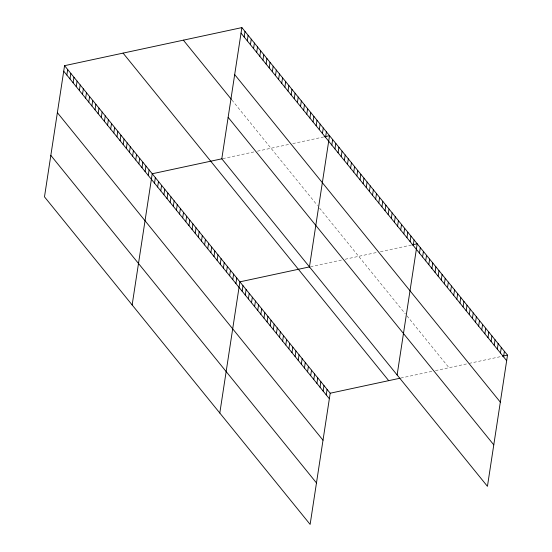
<?xml version="1.0" encoding="UTF-8"?>
<svg xmlns="http://www.w3.org/2000/svg" width="552" height="552" viewBox="0 0 552 552"><rect width="100%" height="100%" fill="white"/><g stroke="black" fill="none" stroke-linecap="round" stroke-linejoin="round"><path stroke-width="0.41" stroke-dasharray="2.76 2.07" d="M222.794 158.61L254.444 151.814M257.46 151.165L288.572 144.486M292.753 143.589L323.686 136.944M310.452 266.699L342.102 259.902M345.117 259.254L376.236 252.575M380.418 251.677L411.343 245.033M400.773 378.065L432.423 371.268M435.438 370.62L468.227 363.575M469.062 363.395L501.664 356.399M231.888 100.002L317.462 205.517M319.546 208.09L405.396 313.943M406.955 315.861L448.997 367.708"/><path stroke-width="0.83" d="M64.563 65.674L44.484 196.857L310.127 524.4L330.2 393.217L64.563 65.674L241.873 27.6L507.516 355.143L487.437 486.326L221.8 158.783L241.873 27.6M66.847 75.051L67.689 69.538M69.98 78.915L70.822 73.395M73.112 82.772L73.954 77.259M76.238 86.636L77.087 81.116M79.371 90.493L80.212 84.98M82.503 94.357L83.345 88.837M85.629 98.215L86.478 92.695M88.762 102.079L89.61 96.559M91.894 105.936L92.736 100.416M95.027 109.8L95.869 104.28M98.152 113.657L99.001 108.137M101.285 117.521L102.134 112.001M104.418 121.378L105.26 115.858M107.55 125.235L108.392 119.722M110.676 129.099L111.525 123.579M113.809 132.956L114.65 127.443M116.941 136.82L117.783 131.3M120.074 140.677L120.916 135.164M123.2 144.541L124.048 139.021M126.332 148.398L127.174 142.885M129.465 152.262L130.306 146.742M132.59 156.119L133.439 150.599M135.723 159.983L136.572 154.463M138.856 163.84L139.697 158.32M141.988 167.704L142.83 162.184M145.114 171.562L145.963 166.042M148.246 175.426L149.088 169.906M132.149 304.945L152.221 173.763L222.042 158.769M154.512 183.14L155.353 177.627M157.637 187.004L158.486 181.484M160.77 190.861L161.612 185.348M163.903 194.725L164.744 189.205M167.035 198.582L167.877 193.069M170.161 202.446L171.01 196.926M173.293 206.303L174.135 200.783M176.426 210.167L177.268 204.647M179.552 214.024L180.4 208.504M182.684 217.888L183.533 212.368M185.817 221.745L186.659 216.225M188.95 225.609L189.791 220.089M192.075 229.466L192.924 223.946M195.208 233.33L196.05 227.81M198.34 237.187L199.182 231.667M201.473 241.045L202.315 235.531M204.599 244.909L205.447 239.389M207.731 248.766L208.573 243.253M210.864 252.63L211.706 247.11M244.156 36.977L245.005 31.457M213.99 256.487L214.838 250.974M247.289 40.841L248.131 35.321M217.122 260.351L217.971 254.831M250.422 44.698L251.263 39.178M220.255 264.208L221.097 258.688M253.554 48.562L254.396 43.042M223.387 268.072L224.229 262.552M256.68 52.419L257.529 46.899M226.513 271.929L227.362 266.409M259.813 56.283L260.654 50.763M229.646 275.793L230.494 270.273M262.945 60.14L263.787 54.62M232.778 279.65L233.62 274.13M266.078 63.997L266.92 58.484M235.911 283.514L236.753 277.994M269.203 67.861L270.052 62.341M219.806 413.034L239.885 281.851L309.7 266.857M272.336 71.719L273.178 66.206M242.155 291.214L242.997 285.695M275.469 75.583L276.31 70.063M245.267 295.051L246.109 289.531M278.594 79.44L279.443 73.927M248.379 298.894L249.228 293.374M281.727 83.304L282.576 77.784M251.498 302.731L252.34 297.211M284.86 87.161L285.701 81.648M254.61 306.574L255.459 301.054M287.992 91.025L288.834 85.505M257.729 310.41L258.571 304.897M291.118 94.882L291.967 89.362M260.841 314.254L261.683 308.734M294.25 98.746L295.092 93.226M263.953 318.09L264.801 312.577M297.383 102.603L298.225 97.083M267.071 321.933L267.913 316.413M300.516 106.467L301.357 100.947M270.183 325.77L271.025 320.257M303.641 110.324L304.49 104.804M273.295 329.613L274.144 324.093M306.774 114.188L307.616 108.668M276.414 333.456L277.256 327.936M309.907 118.045L310.748 112.525M279.526 337.293L280.368 331.773M313.032 121.902L313.881 116.389M282.638 341.136L283.486 335.616M316.165 125.766L317.014 120.246M285.757 344.972L286.598 339.452M319.297 129.623L320.139 124.11M288.868 348.816L289.717 343.296M322.43 133.487L323.272 127.967M291.98 352.652L292.829 347.132M325.556 137.345L326.404 131.831M295.099 356.495L295.941 350.975M309.458 266.871L329.537 135.689L324.521 136.765M298.211 360.332L299.06 354.819M331.821 145.066L332.663 139.546M301.33 364.175L302.172 358.655M334.954 148.93L335.795 143.41M304.442 368.012L305.284 362.498M338.079 152.787L338.928 147.267M307.554 371.855L308.402 366.335M341.212 156.651L342.054 151.131M310.672 375.691L311.514 370.178M344.344 160.508L345.186 154.988M313.784 379.534L314.626 374.014M347.477 164.372L348.319 158.852M316.896 383.378L317.745 377.858M350.603 168.229L351.452 162.709M320.015 387.214L320.857 381.694M353.735 172.093L354.577 166.573M323.127 391.057L323.969 385.537M356.868 175.95L357.71 170.43M326.239 394.894L327.088 389.374M359.994 179.807L360.842 174.294M363.126 183.671L363.975 178.151M366.259 187.528L367.101 182.015M369.392 191.392L370.233 185.872M372.517 195.249L373.366 189.736M375.65 199.113L376.498 193.593M378.782 202.97L379.624 197.45M381.915 206.834L382.757 201.314M385.041 210.691L385.889 205.172M388.173 214.555L389.015 209.035M391.306 218.413L392.148 212.893M394.438 222.277L395.28 216.757M397.564 226.134L398.413 220.614M400.697 229.991L401.539 224.478M403.829 233.855L404.671 228.335M406.955 237.712L407.804 232.199M410.088 241.576L410.936 236.056M413.22 245.433L414.062 239.92M397.123 374.96L417.195 243.777L412.178 244.853M419.465 253.133L420.307 247.62M422.577 256.977L423.425 251.457M425.695 260.813L426.537 255.3M428.807 264.656L429.649 259.136M431.919 268.5L432.768 262.98M435.038 272.336L435.88 266.816M438.15 276.179L438.999 270.659M441.269 280.016L442.111 274.496M444.381 283.859L445.222 278.339M447.493 287.695L448.341 282.175M450.611 291.539L451.453 286.019M453.723 295.375L454.565 289.862M456.835 299.218L457.684 293.698M459.954 303.055L460.796 297.542M463.066 306.898L463.908 301.378M466.178 310.735L467.026 305.221M469.297 314.578L470.138 309.058M472.408 318.421L473.257 312.901M475.527 322.258L476.369 316.738M478.639 326.101L479.481 320.581M481.751 329.937L482.6 324.417M484.87 333.781L485.712 328.261M487.982 337.617L488.824 332.104M491.094 341.46L491.942 335.94M494.212 345.297L495.054 339.784M497.324 349.14L498.166 343.62M500.436 352.976L501.285 347.463M503.555 356.82L504.397 351.3M330.2 393.217L400.021 378.223M502.499 356.219L507.516 355.143M241.031 33.12L506.667 360.663M234.683 74.589L500.319 402.132M183.361 40.165L231.364 99.353M228.142 117.314L493.785 444.857M123.075 53.109L388.712 380.652M63.715 71.194L329.358 398.737M57.373 112.663L323.01 440.206M50.832 155.388L316.475 482.931"/></g></svg>
